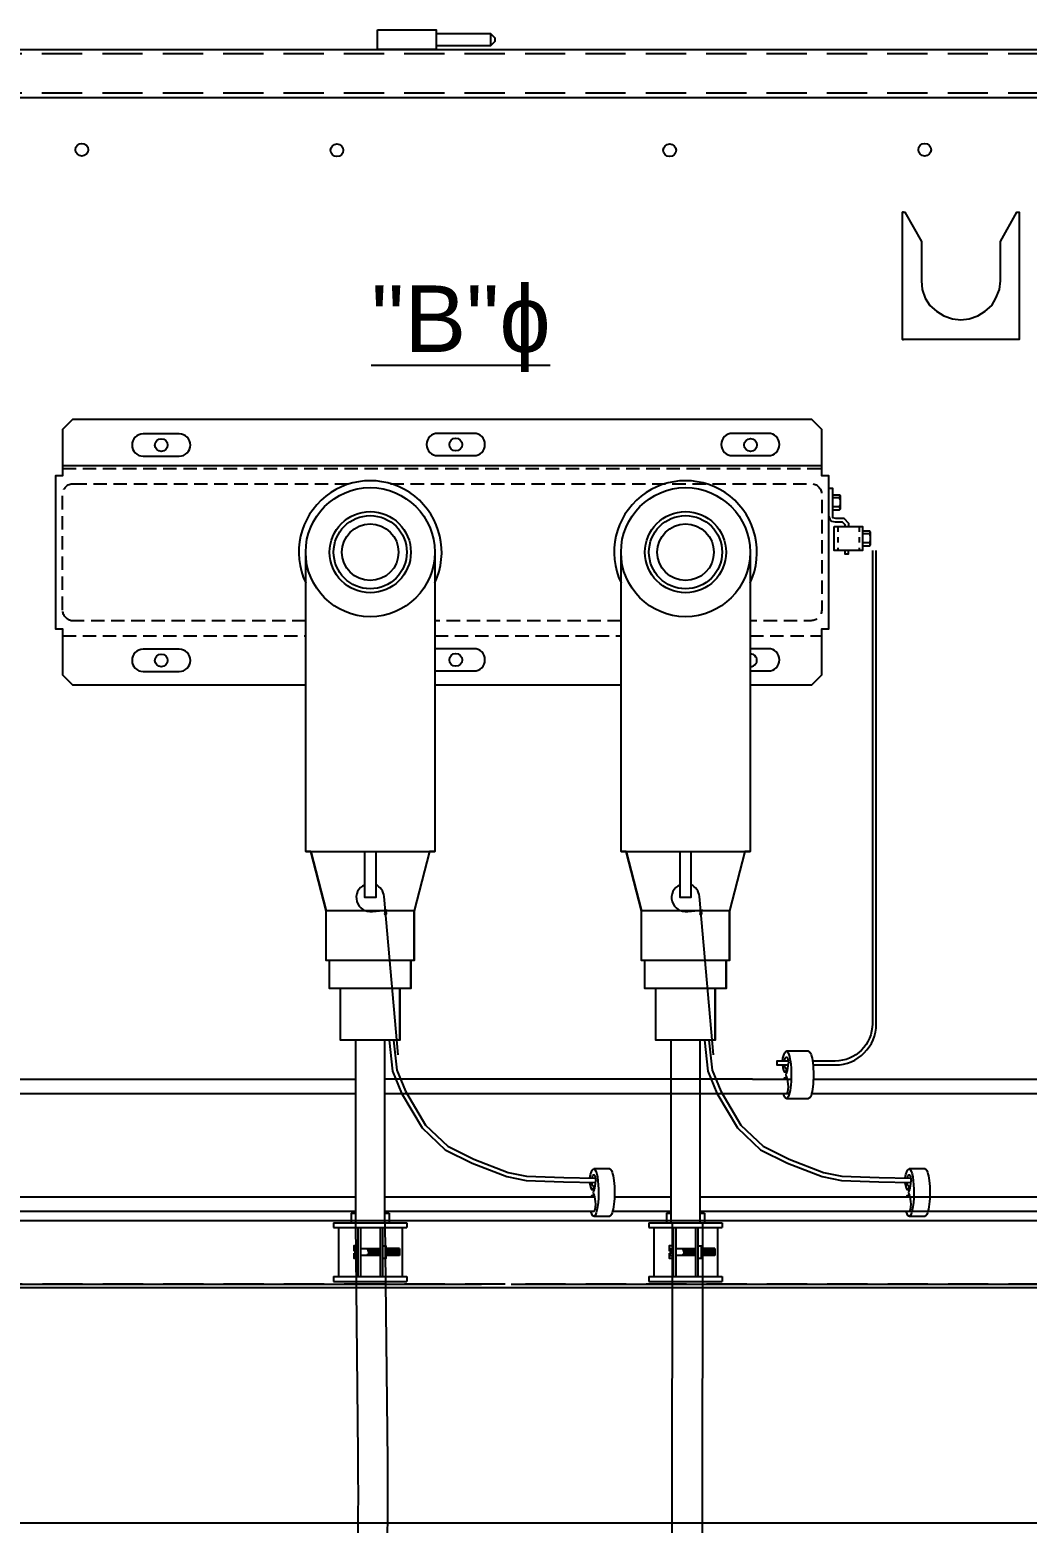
# Model space of a CAD drawing. Header units: feet. Extents: x -689 to 11593, y -511 to 1546.
# Drawn here: x 148.61 to 167.19, y 783.24 to 811.06 of the extents above; entities that cross this region are included whole.
import ezdxf

# ---------------------------------------------------------------- set-up
doc = ezdxf.new("R2010")
doc.units = ezdxf.units.FT
doc.header["$MEASUREMENT"] = 0
doc.linetypes.add('HIDDEN', pattern=[0.375, 0.25, -0.125])
for name, color, linetype in [('E-CABL-ACF', 1, 'AC_CABLE_FEEDER'), ('E-CABL-UG4', 64, 'GROUND_WIRE_G4'), ('E-DETL', 7, 'Continuous'), ('E-DETL-1', 7, 'Continuous'), ('E-EQPM-ENCL', 8, 'Continuous'), ('E-EQPM-HRDW', 16, 'Continuous'), ('E-GRND', 3, 'Continuous'), ('G-TEXT', 7, 'Continuous')]:
    doc.layers.add(name, color=color, linetype=linetype)
doc.styles.add('FSLR_SubTitle', font='arial.ttf', dxfattribs={"height": 0.1875})
doc.styles.get("Standard").update_dxf_attribs({"font": 'arial.ttf'})
doc.linetypes.add('AC_CABLE_FEEDER', pattern='A,0.2,-0.05,0,-0.05,0.2,-0.12,["ACF",Standard,S=0.1,R=0,X=-0.05,Y=-0.05],-0.3,0.2,-0.05,0,-0.05', length=1.22)
doc.linetypes.add('GROUND_WIRE_G4', pattern='A,1,-0.2,["G4",Standard,S=0.1,R=0,X=-0.1,Y=-0.05],-0.2', length=1.4)

msp = doc.modelspace()

# ---------------------------------------------------------------- hatches: boundary and pattern name
at = {"layer": 'E-EQPM-HRDW'}
h = msp.add_hatch(dxfattribs=at)
h.set_pattern_fill('ANSI31', color=256, scale=0.172182, angle=420)
h.set_pattern_definition([(105, (134.198009, 585.322953), (-0.0207894366, -0.0055705127), [])])
h.paths.add_polyline_path([(155.13524, 788.35635), (155.13524, 788.22778), (154.91068, 788.22778), (154.91068, 788.35635)])
h = msp.add_hatch(dxfattribs=at)
h.set_pattern_fill('ANSI31', color=256, scale=0.172182, angle=420)
h.set_pattern_definition([(105, (133.94879, 585.322953), (-0.0207894366, -0.0055705127), [])])
h.paths.add_polyline_path([(155.49587, 788.35635), (155.49587, 788.22778), (155.24746, 788.22778), (155.24746, 788.35635)])
h = msp.add_hatch(dxfattribs=at)
h.set_pattern_fill('ANSI31', color=256, scale=0.172182, angle=420)
h.set_pattern_definition([(105, (140.073375, 585.322953), (-0.0207894366, -0.0055705127), [])])
h.paths.add_polyline_path([(161.01061, 788.35635), (161.01061, 788.22778), (160.78605, 788.22778), (160.78605, 788.35635)])
h = msp.add_hatch(dxfattribs=at)
h.set_pattern_fill('ANSI31', color=256, scale=0.172182, angle=420)
h.set_pattern_definition([(105, (139.824155, 585.322953), (-0.0207894366, -0.0055705127), [])])
h.paths.add_polyline_path([(161.37123, 788.35635), (161.37123, 788.22778), (161.12283, 788.22778), (161.12283, 788.35635)])

# ---------------------------------------------------------------- linework, layer by layer
at = {"layer": 'E-CABL-ACF', "linetype": 'Continuous', "flags": 128}
for points in [[(154.67818, 788.84005), (154.72236, 784.53086)], [(155.22698, 788.84276), (155.27183, 784.39693)], [(160.57859, 788.84005), (160.57336, 783.0449)], [(161.1408, 788.83954), (161.13557, 783.0444)]]:
    msp.add_lwpolyline(points, dxfattribs=at)
for points in [[(154.72236, 784.53086), (154.72426, 784.14597, -0.04589762), (153.65781, 771.89005, -0.01632105), (153.53342, 771.30977)], [(155.27183, 784.39693), (155.27306, 784.14868, -0.04589762), (154.19789, 771.79259, -0.01898893), (154.04063, 771.0776)]]:
    msp.add_lwpolyline(points, format="xyb", dxfattribs=at)
at = {"layer": 'E-CABL-UG4', "linetype": 'Continuous', "flags": 128}
for points in [[(143.22144, 791.51336), (154.67818, 791.51336)], [(162.07243, 791.51336), (155.22698, 791.51336)], [(154.67818, 791.23936), (143.18648, 791.23936)], [(162.07243, 791.23936), (155.22698, 791.23936)]]:
    msp.add_lwpolyline(points, dxfattribs=at)
at = {"layer": 'E-DETL', "color": 41}
for p, q in [((156.15513, 801.32729), (156.15513, 795.75346)), ((162.0305, 801.32729), (162.0305, 795.75346)), ((153.75002, 795.75346), (156.15513, 795.75346)), ((153.84637, 795.75346), (154.13186, 794.64727)), ((156.05879, 795.75346), (155.7733, 794.64727)), ((159.62539, 795.75346), (162.0305, 795.75346)), ((159.72174, 795.75346), (160.00722, 794.64727)), ((161.93415, 795.75346), (161.64867, 794.64727)), ((155.7733, 794.64727), (154.13186, 794.64727)), ((155.7733, 793.72663), (155.7733, 794.64727)), ((161.64867, 794.64727), (160.00722, 794.64727)), ((161.64867, 793.72663), (161.64867, 794.64727)), ((155.7733, 793.72663), (154.13186, 793.72663)), ((155.70907, 793.20565), (155.70907, 793.72663)), ((161.64867, 793.72663), (160.00722, 793.72663)), ((161.58444, 793.20565), (161.58444, 793.72663)), ((155.70907, 793.20565), (154.19609, 793.20565)), ((155.50567, 792.24218), (155.50567, 793.20565)), ((161.58444, 793.20565), (160.07145, 793.20565)), ((161.38104, 792.24218), (161.38104, 793.20565))]:
    msp.add_line(p, q, dxfattribs=at)
at = {"layer": 'E-DETL', "ltscale": 5, "flags": 128}
for points in [[(149.40344, 803.80283), (149.2211, 803.62049), (149.2211, 802.75832), (149.0885, 802.75832), (149.0885, 799.90672), (149.2211, 799.90672), (149.2211, 799.04455), (149.40344, 798.86221), (153.75002, 798.86221)], [(162.0305, 798.86221), (163.1826, 798.86221), (163.36504, 799.04455), (163.36504, 799.90672), (163.49764, 799.90672), (163.49764, 802.75832), (163.36504, 802.75832), (163.36504, 803.62049), (163.1826, 803.80283), (149.40344, 803.80283)], [(163.49764, 802.52624), (163.56399, 802.52624), (163.56399, 801.97821), (163.62201, 801.96377), (163.7743, 801.96377), (163.86359, 801.87448), (163.86359, 801.81329)], [(163.56399, 802.40377), (163.68893, 802.40377), (163.70678, 802.38592), (163.70678, 802.13605), (163.68893, 802.1182), (163.56399, 802.1182)], [(163.69071, 802.3443), (163.56399, 802.3443)], [(163.69071, 802.17767), (163.56399, 802.17767)], [(163.70678, 802.38592), (163.69071, 802.3443), (163.70678, 802.30268)], [(163.70678, 802.21929), (163.69071, 802.17767), (163.70678, 802.13605)], [(163.49764, 801.99573), (163.51425, 801.94599), (163.54738, 801.91277), (163.61373, 801.89625), (163.74633, 801.89625), (163.79607, 801.84652), (163.79607, 801.81329)], [(164.12763, 801.73225), (164.25257, 801.73225), (164.27042, 801.7144), (164.27042, 801.46453), (164.25257, 801.44668), (164.12763, 801.44668)], [(164.25435, 801.67278), (164.12763, 801.67278)], [(164.27042, 801.7144), (164.25435, 801.67278), (164.27042, 801.63116)], [(163.79607, 801.36564), (163.79607, 801.29939), (163.86242, 801.29939), (163.86242, 801.36564)], [(164.25435, 801.50615), (164.12763, 801.50615)], [(164.27042, 801.54777), (164.25435, 801.50615), (164.27042, 801.46453)], [(156.15513, 798.86221), (159.62539, 798.86221)]]:
    msp.add_lwpolyline(points, dxfattribs=at)
for points in [[(150.72237, 803.12093), (151.39379, 803.12093, 1), (151.39379, 803.53545), (150.72237, 803.53545, 1)], [(156.21134, 803.13141), (156.88276, 803.13141, 1), (156.88276, 803.54593), (156.21134, 803.54593, 1)], [(161.70006, 803.13141), (162.37148, 803.13141, 1), (162.37148, 803.54593), (161.70006, 803.54593, 1)], [(150.72237, 799.10863), (151.39379, 799.10863, 1), (151.39379, 799.52315), (150.72237, 799.52315, 1)]]:
    msp.add_lwpolyline(points, format="xyb", close=True, dxfattribs=at)
at = {"layer": 'E-DETL', "flags": 128}
msp.add_lwpolyline([(163.36504, 802.94076), (149.2211, 802.94076)], dxfattribs=at)
at = {"layer": 'E-DETL', "color": 9, "linetype": 'HIDDEN', "flags": 128}
for points in [[(149.2211, 802.89102), (163.36504, 802.89102)], [(149.42005, 802.60911), (154.57465, 802.60911)], [(153.75002, 800.05593), (149.38325, 800.05593)], [(159.62539, 800.05593), (156.15513, 800.05593)], [(149.2211, 799.77401), (153.75002, 799.77401)], [(156.15513, 799.77401), (159.62539, 799.77401)], [(162.0305, 799.77401), (163.36504, 799.77401)]]:
    msp.add_lwpolyline(points, dxfattribs=at)
for points in [[(149.2211, 800.25488), (149.2211, 802.41015, -0.41421356), (149.42005, 802.60911)], [(155.33049, 802.60911), (163.16609, 802.60911, -0.41421356), (163.36504, 802.41015), (163.36504, 800.25488, -0.41421356), (163.16609, 800.05593), (162.0305, 800.05593)], [(149.38325, 800.05593, -0.34959088), (149.2211, 800.25488)]]:
    msp.add_lwpolyline(points, format="xyb", dxfattribs=at)
at = {"layer": 'E-DETL', "ltscale": 5, "flags": 128}
msp.add_lwpolyline([(163.59712, 801.81329), (164.12763, 801.81329), (164.12763, 801.36564), (163.59712, 801.36564)], close=True, dxfattribs=at)
at = {"layer": 'E-DETL', "color": 9, "linetype": 'HIDDEN', "ltscale": 0.2, "flags": 128}
for points in [[(163.66347, 801.81329), (163.66347, 801.36564)], [(164.06138, 801.81329), (164.06138, 801.36564)]]:
    msp.add_lwpolyline(points, dxfattribs=at)
at = {"layer": 'E-DETL', "color": 41, "flags": 128}
for points in [[(156.15513, 801.32729), (156.15513, 795.75346), (156.05879, 795.75346), (155.7733, 794.64727), (155.7733, 793.72663), (155.70907, 793.72663), (155.70907, 793.20565), (155.50567, 793.20565), (155.50567, 792.24218), (154.39949, 792.24218), (154.39949, 793.20565), (154.19609, 793.20565), (154.19609, 793.72663), (154.13186, 793.72663), (154.13186, 794.64727), (153.84637, 795.75346), (153.75002, 795.75346), (153.75002, 801.33252)], [(162.0305, 801.32729), (162.0305, 795.75346), (161.93415, 795.75346), (161.64867, 794.64727), (161.64867, 793.72663), (161.58444, 793.72663), (161.58444, 793.20565), (161.38104, 793.20565), (161.38104, 792.24218), (160.27485, 792.24218), (160.27485, 793.20565), (160.07145, 793.20565), (160.07145, 793.72663), (160.00722, 793.72663), (160.00722, 794.64727), (159.72174, 795.75346), (159.62539, 795.75346), (159.62539, 801.33252)]]:
    msp.add_lwpolyline(points, dxfattribs=at)
at = {"layer": 'E-DETL', "ltscale": 5, "flags": 128}
for points in [[(156.15513, 799.12687, 0.06876315), (156.21134, 799.11911), (156.88276, 799.11911, 1), (156.88276, 799.53363), (156.21134, 799.53363, 0.06876315), (156.15513, 799.52586, 0.06876315)], [(162.0305, 799.11911), (162.37148, 799.11911, 1), (162.37148, 799.53363), (162.0305, 799.53363)]]:
    msp.add_lwpolyline(points, format="xyb", dxfattribs=at)
at = {"layer": 'E-DETL', "color": 41, "linetype": 'Continuous'}
for points in [[(154.85118, 795.75346), (155.05398, 795.75346), (155.05398, 794.89604), (154.85118, 794.89604)], [(160.72654, 795.75346), (160.92935, 795.75346), (160.92935, 794.89604), (160.72654, 794.89604)]]:
    msp.add_lwpolyline(points, close=True, dxfattribs=at)
at = {"layer": 'E-DETL', "color": 1, "flags": 128}
for points in [[(155.22698, 788.84005), (155.22698, 792.24218), (154.67818, 792.24218), (154.67818, 788.84005)], [(161.10235, 788.84005), (161.10235, 792.24218), (160.55354, 792.24218), (160.55354, 788.84005)]]:
    msp.add_lwpolyline(points, dxfattribs=at)
at = {"layer": 'E-DETL', "ltscale": 5}
for centre in [(151.05808, 803.32819), (156.54705, 803.33867), (162.03861, 803.33036), (151.05808, 799.31589), (156.54705, 799.32637)]:
    msp.add_circle(centre, 0.11869, dxfattribs=at)
at = {"layer": 'E-DETL', "color": 41}
for centre, radius in [((154.95257, 801.33252), 1.20255), ((160.82794, 801.33252), 1.20255), ((154.95257, 801.33252), 0.7565), ((154.95257, 801.33252), 0.68156), ((154.95257, 801.33252), 0.52813), ((160.82794, 801.33252), 0.7565), ((160.82794, 801.33252), 0.68156), ((160.82794, 801.33252), 0.52813)]:
    msp.add_circle(centre, radius, dxfattribs=at)
for centre in [(154.95257, 801.33252), (160.82794, 801.33252)]:
    msp.add_arc(centre, 1.33135, 334.590214, 205.411039, dxfattribs=at)
at = {"layer": 'E-DETL', "ltscale": 5}
msp.add_arc((162.03861, 799.31806), 0.11869, 266.079576, 93.920424, dxfattribs=at)
at = {"layer": 'E-DETL-1', "color": 64, "linetype": 'Continuous', "flags": 128}
for points in [[(162.07243, 791.51336), (162.79589, 791.51336)], [(163.20895, 791.51336), (174.40127, 791.51336)], [(162.76093, 791.23936), (162.07243, 791.23936)], [(174.40127, 791.23936), (163.174, 791.23936)], [(145.7551, 789.32143), (154.67818, 789.32143)], [(155.22698, 789.32143), (159.1364, 789.32143)], [(159.5029, 789.32143), (160.55354, 789.32143)], [(161.10235, 789.32143), (170.3789, 789.32143)], [(154.67818, 789.04744), (145.72014, 789.04744)], [(159.11782, 789.04744), (155.22698, 789.04744)], [(160.55354, 789.04744), (159.46794, 789.04744)], [(170.3789, 789.04744), (161.10235, 789.04744)]]:
    msp.add_lwpolyline(points, dxfattribs=at)
at = {"layer": 'E-EQPM-ENCL', "color": 7, "ltscale": 5, "flags": 128}
for points in [[(155.08651, 811.06465), (156.18076, 811.06465), (156.18076, 810.69986), (155.08651, 810.69986), (155.08651, 811.06465)], [(156.18076, 810.99829), (157.19214, 810.99829), (157.19214, 810.76621), (156.18076, 810.76621)], [(157.19214, 810.99829), (157.275, 810.91543), (157.275, 810.84908), (157.19214, 810.76621)], [(125.59824, 810.617), (125.59824, 810.69996), (187.83683, 810.69996), (187.83683, 810.617)], [(125.59824, 809.80467), (187.83683, 809.80467)], [(137.19859, 787.62939), (172.09405, 787.62939)]]:
    msp.add_lwpolyline(points, dxfattribs=at)
at = {"layer": 'E-EQPM-ENCL', "linetype": 'HIDDEN', "ltscale": 3, "flags": 128}
for points in [[(187.83683, 810.617), (125.59824, 810.617)], [(187.83683, 809.88754), (125.59824, 809.88754)], [(172.09405, 787.69575), (137.19859, 787.69575)]]:
    msp.add_lwpolyline(points, dxfattribs=at)
at = {"layer": 'E-EQPM-ENCL', "linetype": 'Continuous', "ltscale": 2, "flags": 128}
for points in [[(137.19859, 787.62939), (172.09405, 787.62939)], [(123.19891, 783.24554), (190.23616, 783.24554)]]:
    msp.add_lwpolyline(points, dxfattribs=at)
at = {"layer": 'E-EQPM-ENCL', "color": 7, "ltscale": 5}
for centre in [(149.57936, 808.83062), (154.33163, 808.82232), (160.53237, 808.82232), (165.28464, 808.83062)]:
    msp.add_circle(centre, 0.11869, dxfattribs=at)
at = {"layer": 'E-EQPM-HRDW', "color": 2, "linetype": 'Continuous'}
for p, q in [((154.2676, 788.84005), (155.63756, 788.84005)), ((154.2676, 788.84005), (154.2676, 788.74872)), ((155.63756, 788.84005), (155.63756, 788.74872)), ((160.14297, 788.84005), (161.51292, 788.84005)), ((160.14297, 788.84005), (160.14297, 788.74872)), ((161.51292, 788.84005), (161.51292, 788.74872)), ((154.2676, 788.74872), (155.63756, 788.74872)), ((160.14297, 788.74872), (161.51292, 788.74872)), ((154.2676, 787.83541), (155.63756, 787.83541)), ((154.2676, 787.83541), (154.2676, 787.74408)), ((154.2676, 787.74408), (155.63756, 787.74408)), ((155.63756, 787.83541), (155.63756, 787.74408)), ((160.14297, 787.83541), (161.51292, 787.83541)), ((160.14297, 787.83541), (160.14297, 787.74408)), ((160.14297, 787.74408), (161.51292, 787.74408)), ((161.51292, 787.83541), (161.51292, 787.74408))]:
    msp.add_line(p, q, dxfattribs=at)
at = {"layer": 'E-EQPM-HRDW', "color": 4}
for p, q in [((154.59886, 789.02004), (154.67609, 789.02004)), ((154.59886, 789.02004), (154.59886, 788.84005)), ((155.22906, 789.02004), (155.3063, 789.02004)), ((155.3063, 789.02004), (155.3063, 788.84005)), ((160.47422, 789.02004), (160.55146, 789.02004)), ((160.47422, 789.02004), (160.47422, 788.84005)), ((161.10443, 789.02004), (161.18167, 789.02004)), ((161.18167, 789.02004), (161.18167, 788.84005)), ((154.35893, 788.74872), (154.35893, 787.83541)), ((154.72425, 788.74872), (154.72425, 787.83541)), ((154.76992, 788.74872), (154.76992, 787.83541)), ((155.13524, 788.74872), (155.13524, 787.83541)), ((155.1809, 788.74872), (155.1809, 787.83541)), ((155.54623, 788.74872), (155.54623, 787.83541)), ((160.2343, 788.74872), (160.2343, 787.83541)), ((160.59962, 788.74872), (160.59962, 787.83541)), ((160.64528, 788.74872), (160.64528, 787.83541)), ((161.01061, 788.74872), (161.01061, 787.83541)), ((161.05627, 788.74872), (161.05627, 787.83541)), ((161.42159, 788.74872), (161.42159, 787.83541))]:
    msp.add_line(p, q, dxfattribs=at)
at = {"layer": 'E-EQPM-HRDW'}
for p, q in [((154.6863, 788.31148), (154.65182, 788.31148)), ((154.6863, 788.27266), (154.65182, 788.27266)), ((154.67076, 788.35265), (154.72425, 788.35265)), ((154.67076, 788.23148), (154.72425, 788.23148)), ((154.6863, 788.29207), (154.6863, 788.31148)), ((154.6863, 788.29207), (154.6863, 788.27266)), ((155.49587, 788.35635), (155.24746, 788.35635)), ((155.49587, 788.22778), (155.24746, 788.22778)), ((160.56166, 788.31148), (160.52718, 788.31148)), ((160.56166, 788.27266), (160.52718, 788.27266)), ((160.54613, 788.35265), (160.59962, 788.35265)), ((160.54613, 788.23148), (160.59962, 788.23148)), ((160.56166, 788.29207), (160.56166, 788.31148)), ((160.56166, 788.29207), (160.56166, 788.27266)), ((161.37123, 788.35635), (161.12283, 788.35635)), ((161.37123, 788.22778), (161.12283, 788.22778))]:
    msp.add_line(p, q, dxfattribs=at)
at = {"layer": 'E-EQPM-HRDW', "linetype": 'Continuous'}
for p, q in [((154.35893, 787.83541), (155.54623, 787.83541)), ((160.2343, 787.83541), (161.42159, 787.83541))]:
    msp.add_line(p, q, dxfattribs=at)
at = {"layer": 'E-EQPM-HRDW'}
for points in [[(164.88977, 807.66608), (164.87151, 807.66608), (164.91434, 807.66608), (165.22221, 807.12176), (165.22221, 806.38563), (165.23865, 806.22671), (165.29163, 806.0678), (165.3793, 805.92898), (165.50168, 805.82304), (165.64233, 805.73536), (165.80125, 805.68239), (165.95833, 805.66413), (166.11543, 805.68239), (166.27434, 805.73536), (166.41317, 805.82304), (166.53737, 805.92898), (166.60679, 806.0678), (166.6762, 806.22671), (166.69446, 806.38563), (166.69446, 807.12176), (167.00233, 807.66608), (167.04517, 807.66608), (167.04517, 805.29515), (167.0269, 805.29515), (166.97392, 805.29515), (166.92279, 805.29515), (164.99389, 805.29515), (164.94092, 805.29515), (164.88977, 805.29515), (164.87151, 805.29515), (164.88977, 805.29515), (164.87151, 805.29515), (164.87151, 807.66608)], [(137.23221, 788.88304), (156.94954, 788.88304)], [(156.94954, 788.88304), (177.35839, 788.88304)], [(131.02566, 787.69575), (157.02886, 787.69575)], [(157.57766, 787.69575), (172.09405, 787.69575)]]:
    msp.add_lwpolyline(points, dxfattribs=at)
at = {"layer": 'E-EQPM-HRDW', "flags": 128}
for points in [[(154.65182, 788.31148), (154.65182, 788.41323), (154.65998, 788.41323), (154.72425, 788.41323), (154.72425, 788.1709), (154.65182, 788.1709), (154.65182, 788.27266)], [(154.76992, 788.35635), (155.13524, 788.35635)], [(155.13524, 788.22778), (154.76992, 788.22778)], [(155.49587, 788.35635), (155.49587, 788.22778)], [(160.52718, 788.31148), (160.52718, 788.41323), (160.53535, 788.41323), (160.59962, 788.41323), (160.59962, 788.1709), (160.52718, 788.1709), (160.52718, 788.27266)], [(160.64528, 788.35635), (161.01061, 788.35635)], [(161.01061, 788.22778), (160.64528, 788.22778)], [(161.37123, 788.35635), (161.37123, 788.22778)]]:
    msp.add_lwpolyline(points, dxfattribs=at)
for points in [[(155.23996, 788.4034), (155.1809, 788.4034), (155.1809, 788.18073), (155.24746, 788.18073), (155.24746, 788.4034)], [(161.11533, 788.4034), (161.05627, 788.4034), (161.05627, 788.18073), (161.12283, 788.18073), (161.12283, 788.4034)]]:
    msp.add_lwpolyline(points, close=True, dxfattribs=at)
at = {"layer": 'E-EQPM-HRDW', "extrusion": (0, 0, -1)}
for centre, major_axis, ratio, start_param, end_param in [((154.67076, 788.38294), (0, 0.03029), 0.62545976, 3.14159265, 6.28318531), ((154.67076, 788.20119), (0, 0.03029), 0.62545976, 3.14159265, 6.28318531), ((154.67076, 788.29207), (0, 0.06058), 0.31272988, -1.24466561, 0), ((154.67076, 788.29207), (0, 0.06058), 0.31272988, 3.14159265, 4.38625826), ((160.54613, 788.38294), (0, 0.03029), 0.62545976, 3.14159265, 6.28318531), ((160.54613, 788.20119), (0, 0.03029), 0.62545976, 3.14159265, 6.28318531), ((160.54613, 788.29207), (0, 0.06058), 0.31272988, -1.24466561, 0), ((160.54613, 788.29207), (0, 0.06058), 0.31272988, 3.14159265, 4.38625826)]:
    msp.add_ellipse(centre, major_axis=major_axis, ratio=ratio, start_param=start_param, end_param=end_param, dxfattribs=at)
at = {"layer": 'E-GRND', "linetype": 'Continuous'}
for p, q in [((155.47347, 791.96989), (155.21132, 794.9202)), ((161.34884, 791.96989), (161.08669, 794.9202))]:
    msp.add_line(p, q, dxfattribs=at)
at = {"layer": 'E-GRND'}
for p, q in [((162.70772, 791.7045), (162.68758, 791.6425)), ((162.68758, 791.6425), (162.71334, 791.6425)), ((162.70772, 791.7045), (162.73384, 791.7045)), ((162.68758, 791.54606), (162.71334, 791.54606)), ((162.70772, 791.51336), (162.68758, 791.54606)), ((162.70772, 791.51336), (162.7263, 791.51336)), ((159.11782, 789.51257), (159.09768, 789.45057)), ((159.09768, 789.45057), (159.12344, 789.45057)), ((159.09768, 789.35413), (159.12344, 789.35413)), ((159.11782, 789.32143), (159.09768, 789.35413)), ((159.11782, 789.51257), (159.14393, 789.51257)), ((164.99318, 789.51257), (164.97305, 789.45057)), ((164.97305, 789.45057), (164.9988, 789.45057)), ((164.97305, 789.35413), (164.9988, 789.35413)), ((164.99318, 789.32143), (164.97305, 789.35413)), ((164.99318, 789.51257), (165.0193, 789.51257)), ((159.11782, 789.32143), (159.1364, 789.32143)), ((164.99318, 789.32143), (165.01176, 789.32143))]:
    msp.add_line(p, q, dxfattribs=at)
at = {"layer": 'E-GRND', "flags": 128}
for points in [[(164.30932, 801.36564), (164.30932, 792.54536, -0.41421356), (163.61521, 791.85125), (163.19367, 791.85125)], [(163.2023, 791.77818), (163.61521, 791.77818, 0.41421356), (164.38239, 792.54536), (164.38239, 801.36564)]]:
    msp.add_lwpolyline(points, format="xyb", dxfattribs=at)
at = {"layer": 'E-GRND', "linetype": 'Continuous', "flags": 128}
for points in [[(154.99228, 794.63922), (155.26003, 794.66444), (155.21981, 794.65386), (155.2472, 794.64404), (155.22267, 794.63773), (155.25006, 794.62793), (155.22554, 794.62159), (155.25292, 794.6118), (155.2284, 794.60545), (155.25579, 794.59566), (155.20419, 794.58244)], [(160.86764, 794.63922), (161.1354, 794.66444), (161.09517, 794.65386), (161.12256, 794.64404), (161.09804, 794.63773), (161.12542, 794.62793), (161.1009, 794.62159), (161.12829, 794.6118), (161.10377, 794.60545), (161.13115, 794.59566), (161.07955, 794.58244)]]:
    msp.add_lwpolyline(points, dxfattribs=at)
at = {"layer": 'E-GRND', "flags": 128}
for points in [[(155.30341, 792.24218), (155.36806, 791.66105), (155.53559, 791.25101), (155.91984, 790.60752), (156.35017, 790.19861), (156.84903, 789.94739), (157.50037, 789.69814), (157.85582, 789.62346), (158.55519, 789.59814), (159.15368, 789.58849)], [(155.38657, 792.24218), (155.44893, 791.68165), (155.60975, 791.28803), (155.98499, 790.65962), (156.39825, 790.26694), (156.88247, 790.02309), (157.52379, 789.77768), (157.86588, 789.70581), (158.55735, 789.68077), (159.1509, 789.6712)], [(161.17878, 792.24218), (161.24342, 791.66105), (161.41096, 791.25101), (161.7952, 790.60752), (162.22554, 790.19861), (162.7244, 789.94739), (163.37574, 789.69814), (163.73118, 789.62346), (164.43055, 789.59814), (165.02904, 789.58849)], [(161.26194, 792.24218), (161.3243, 791.68165), (161.48512, 791.28803), (161.86035, 790.65962), (162.27362, 790.26694), (162.75784, 790.02309), (163.39915, 789.77768), (163.74125, 789.70581), (164.43272, 789.68077), (165.02626, 789.6712)], [(162.74246, 791.85125), (162.52976, 791.85125), (162.52976, 791.77818), (162.74345, 791.77818)]]:
    msp.add_lwpolyline(points, dxfattribs=at)
at = {"layer": 'E-GRND'}
for points in [[(163.12079, 792.03515), (162.70772, 792.03515)], [(162.70772, 791.1534), (163.12079, 791.1534)], [(159.41474, 789.84322), (159.11782, 789.84322)], [(165.2901, 789.84322), (164.99318, 789.84322)], [(159.11782, 788.96147), (159.41474, 788.96147)], [(164.99318, 788.96147), (165.2901, 788.96147)]]:
    msp.add_lwpolyline(points, dxfattribs=at)
at = {"layer": 'E-GRND', "linetype": 'Continuous'}
for centre, start, end in [((154.95258, 794.89604), 112.966785, 278.787375), ((154.95258, 794.89604), 5.334248, 67.033215), ((160.82794, 794.89604), 112.966785, 278.787375), ((160.82794, 794.89604), 5.334248, 67.033215)]:
    msp.add_arc(centre, 0.25987, start, end, dxfattribs=at)
at = {"layer": 'E-GRND', "extrusion": (0, 0, -1)}
for centre, major_axis, ratio, start_param, end_param in [((162.70772, 791.59428), (0, 0.44087), 0.2034372, -0.9485487, 3.77667757), ((162.70772, 791.81471), (0, 0.11022), 0.33411094, 5.05023108, 7.85398163), ((163.12079, 791.59428), (0, -0.44087), 0.2034372, 3.14159265, 6.28318531), ((162.70772, 791.81471), (0, 0.11022), 0.33411094, 3.14159265, 4.37454688), ((162.68758, 791.37384), (0, 0.17222), 0.33411094, -0.62644851, 0), ((159.11782, 789.40235), (0, 0.44087), 0.2034372, -0.91017449, 3.77667757), ((164.99318, 789.40235), (0, 0.44087), 0.2034372, -0.91017449, 3.77667757), ((159.11782, 789.62279), (0, 0.11022), 0.33411094, 5.17790842, 7.85398163), ((159.41474, 789.40235), (0, -0.44087), 0.2034372, 3.14159265, 6.28318531), ((164.99318, 789.62279), (0, 0.11022), 0.33411094, 5.17790842, 7.85398163), ((165.2901, 789.40235), (0, -0.44087), 0.2034372, 3.14159265, 6.28318531), ((159.09768, 789.18191), (0, 0.17222), 0.33411094, -0.62644851, 0), ((159.11782, 789.62279), (0, 0.11022), 0.33411094, 3.14159265, 4.40686968), ((164.97305, 789.18191), (0, 0.17222), 0.33411094, -0.62644851, 0), ((164.99318, 789.62279), (0, 0.11022), 0.33411094, 3.14159265, 4.40686968)]:
    msp.add_ellipse(centre, major_axis=major_axis, ratio=ratio, start_param=start_param, end_param=end_param, dxfattribs=at)
at = {"layer": 'E-GRND'}
for centre, major_axis, ratio, start_param, end_param in [((162.68758, 791.81471), (0, 0.17222), 0.33411094, 1.78454961, 3.14159265), ((162.74664, 791.59428), (0, 0.06807), 0.69303415, 0.78207214, 2.35952052), ((162.70772, 791.81471), (0, 0.11022), 0.33411094, 3.14156425, 3.14159265), ((162.67588, 791.81471), (0, 0.20553), 0.33411094, 3.71956504, 4.71238898), ((162.70772, 791.37384), (0, -0.13448), 0.27384228, 6.28318531, 7.85398163), ((162.67588, 791.37384), (0, 0.20553), 0.33411094, -1.57079633, -0.57797239), ((159.08597, 789.62279), (0, 0.20553), 0.33411094, 3.71956504, 4.71238898), ((164.96134, 789.62279), (0, 0.20553), 0.33411094, 3.71956504, 4.71238898), ((159.09768, 789.62279), (0, 0.17222), 0.33411094, 1.76055124, 3.14159265), ((159.15673, 789.40235), (0, 0.06807), 0.69303415, 0.78207214, 2.35952052), ((159.11782, 789.62279), (0, 0.11022), 0.33411094, 3.14156425, 3.14159265), ((159.08597, 789.18191), (0, 0.20553), 0.33411094, -1.57079633, -0.57797239), ((164.97305, 789.62279), (0, 0.17222), 0.33411094, 1.76055124, 3.14159265), ((165.0321, 789.40235), (0, 0.06807), 0.69303415, 0.78207214, 2.35952052), ((164.99318, 789.62279), (0, 0.11022), 0.33411094, 3.14156425, 3.14159265), ((164.96134, 789.18191), (0, 0.20553), 0.33411094, -1.57079633, -0.57797239), ((159.11782, 789.18191), (0, -0.13448), 0.27384228, 6.28318531, 7.85398163), ((164.99318, 789.18191), (0, -0.13448), 0.27384228, 6.28318531, 7.85398163)]:
    msp.add_ellipse(centre, major_axis=major_axis, ratio=ratio, start_param=start_param, end_param=end_param, dxfattribs=at)

# ---------------------------------------------------------------- texts
at = {"layer": 'G-TEXT', "insert": (156.63977, 805.49549), "char_height": 1.239802, "attachment_point": 5, "style": 'FSLR_SubTitle'}
msp.add_mtext_dynamic_manual_height_columns('{\\L"B"ɸ}', width=17.0770093, gutter_width=3.61609, heights=[0], dxfattribs=at)

doc.saveas('drawing.dxf')
